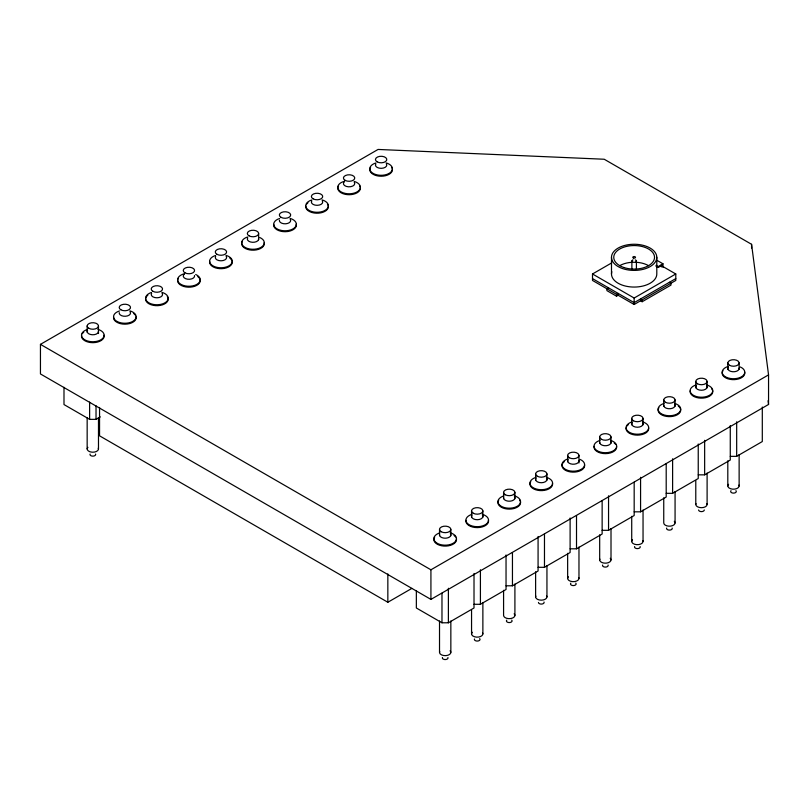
<?xml version="1.0" encoding="UTF-8"?>
<svg xmlns="http://www.w3.org/2000/svg" width="809" height="809" viewBox="0 0 809 809"><rect width="100%" height="100%" fill="white"/><g stroke="black" fill="none" stroke-linecap="round" stroke-linejoin="round"><path stroke-width="1.21" d="M40.45 344.361L378.076 149.443L604.222 159.242L751.571 244.308L768.55 374.88L768.55 404.47L430.924 599.398L40.45 373.95L40.45 344.361L430.924 569.799L768.55 374.88M63.992 387.299L63.992 404.561L89.617 419.355L96.028 419.355L100.296 416.888M669.377 282.301L670.985 283.231L670.985 285.081L642.154 301.727L640.546 300.796L634.145 304.497L618.127 295.245L618.127 293.404L616.529 294.324L592.501 280.45L592.501 273.978L611.725 262.885M608.52 287.852L606.912 288.773L606.912 290.623L616.529 296.175L618.127 295.245M662.976 267.506L662.976 263.805L658.172 266.586L656.028 265.352M592.501 273.978L634.145 298.025L675.788 273.978L675.788 280.45L642.154 299.876L640.546 298.946L640.546 300.796M675.788 278.609L634.145 302.647L592.501 278.609M99.547 407.463L99.547 435.818L387.845 602.26L411.902 588.376M416.352 590.732L416.352 607.994L441.977 622.788L448.388 622.788L474.013 607.994L474.013 573.47M474.013 604.293L480.415 604.293L506.04 589.498L506.04 554.974M506.04 585.797L512.451 585.797L538.076 571.002L538.076 536.488M538.076 567.311L544.477 567.311L570.112 552.517L570.112 517.993M570.112 548.815L576.514 548.815L602.139 534.021L602.139 500.731M602.139 530.32L608.55 530.32L634.175 515.525L634.175 482.235M634.175 511.824L640.576 511.824L666.201 497.029L666.201 463.739M666.201 493.328L672.613 493.328L698.238 478.534L698.238 444.01M698.238 474.843L704.649 474.843L730.274 460.038L730.274 425.524M730.274 456.347L736.675 456.347L762.3 441.552L762.3 407.028M656.564 260.114L662.976 263.805M675.788 273.978L661.368 265.655L658.172 267.506L656.028 266.272M768.065 400.738L768.55 404.47M751.571 244.308L751.571 248.009M739.133 362.968L739.133 369.238M739.133 454.567L739.133 485.936M736.675 421.823L736.675 456.347M727.807 362.968L727.807 369.238M727.807 460.837L727.807 485.936M707.106 381.464L707.106 387.733M707.106 473.063L707.106 504.432M704.649 440.318L704.649 474.843M695.78 381.464L695.78 387.733M695.78 480.586L695.78 504.432M675.07 399.959L675.07 406.229M675.07 491.548L675.07 522.917M672.613 458.814L672.613 493.328M663.744 399.959L663.744 406.229M663.744 497.828L663.744 522.917A5.663 3.266 0 0 0 670.873 526.083A5.663 3.266 0 0 0 674.312 521.289M661.368 264.735L661.368 266.95M656.797 257.333A22.652 13.075 0 0 1 622.819 268.659A22.652 13.075 0 0 1 622.819 246.007A22.652 13.075 0 0 1 656.797 257.333L656.797 273.978A22.652 13.075 0 0 1 632.163 287.013A22.652 13.075 0 0 1 611.837 271.713M643.044 418.445L643.044 424.725M643.044 510.044L643.044 541.413M642.154 299.876L642.154 301.727M640.576 477.3L640.576 511.824M636.41 261.034L636.41 269.276M634.145 298.025L634.145 304.497M631.88 261.034L631.88 269.276M631.718 418.445L631.718 424.725M631.718 516.324L631.718 541.413M616.529 294.324L616.529 296.175M611.493 257.333L611.493 273.978M611.007 436.941L611.007 443.221M611.007 528.54L611.007 559.909M608.55 495.796L608.55 530.32M599.681 436.941L599.681 443.221M599.681 534.81L599.681 559.909M578.971 455.437L578.971 462.96M578.971 547.036L578.971 578.405M576.514 515.525L576.514 548.815M567.645 455.437L567.645 461.706M567.645 553.305L567.645 578.405M546.945 473.932L546.945 480.202M546.945 565.531L546.945 596.9M544.477 534.021L544.477 567.311M535.619 473.932L535.619 480.202M535.619 571.801L535.619 596.9M514.908 492.428L514.908 498.698M514.908 584.027L514.908 615.396M512.451 552.507L512.451 585.797M503.582 492.428L503.582 498.698M503.582 590.297L503.582 615.396A5.663 3.266 0 0 0 510.712 618.551A5.663 3.266 0 0 0 514.15 613.758M482.872 510.914L482.872 517.194M482.872 602.513L482.872 633.882M480.415 569.769L480.415 604.293M471.556 510.914L471.556 517.194M471.556 610.047L471.556 633.882M450.846 529.41L450.846 535.689M450.846 621.009L450.846 652.378M448.388 588.264L448.388 622.788M441.977 593.199L441.977 622.788M439.52 529.41L439.52 535.689M439.52 621.009L439.52 652.378M430.924 569.799L430.924 599.398M387.845 573.905L387.845 602.26M258.647 233.508L258.647 239.788M98.486 325.976L98.486 333.51M98.486 417.575L98.486 448.944M96.028 405.794L96.028 419.355M89.617 402.093L89.617 419.355M87.16 325.976L87.16 332.256M87.16 417.575L87.16 448.944M635.277 259.901A2.265 1.305 0 0 1 636.107 261.691A2.265 1.305 0 0 1 633.012 262.167A2.265 1.305 0 0 1 632.183 260.377M632.537 260.114A2.265 1.305 0 0 1 633.012 259.901M619.724 265.655A20.387 11.771 0 0 1 632.011 262.278M636.268 262.278A20.387 11.771 0 0 1 648.555 265.655M740.245 366.952A11.326 6.543 0 0 1 741.479 376.822A11.326 6.543 0 0 1 724.379 376.094A11.326 6.543 0 0 1 728.11 366.437M739.082 368.024A5.663 3.266 0 0 1 732.812 371.746A5.663 3.266 0 0 1 728.211 367.286M744.684 372.18A11.326 6.543 0 0 1 732.145 379.613A11.326 6.543 0 0 1 722.953 370.704M706.53 384.851A11.326 6.543 0 0 1 710.322 394.752A11.326 6.543 0 0 1 692.757 394.883A11.326 6.543 0 0 1 696.074 384.932M706.641 385.701A5.663 3.266 0 0 1 701.514 390.262A5.663 3.266 0 0 1 696.185 385.782M711.849 389.028A11.326 6.543 0 0 1 703.072 398.089A11.326 6.543 0 0 1 690.198 390.848M674.504 403.347A11.326 6.543 0 0 1 678.286 413.247A11.326 6.543 0 0 1 660.731 413.379A11.326 6.543 0 0 1 664.047 403.428M674.615 404.197A5.663 3.266 0 0 1 670.226 408.717A5.663 3.266 0 0 1 663.784 405.107M678.296 406.057A11.326 6.543 0 0 1 671.035 416.574A11.326 6.543 0 0 1 658.89 407.685M642.467 421.833A11.326 6.543 0 0 1 646.249 431.733A11.326 6.543 0 0 1 628.694 431.875A11.326 6.543 0 0 1 632.011 421.914M642.579 422.682A5.663 3.266 0 0 1 637.452 427.243A5.663 3.266 0 0 1 632.112 422.773M648.585 427.658A11.326 6.543 0 0 1 637.532 435.141A11.326 6.543 0 0 1 626.126 427.84M626.854 426.181A11.326 6.543 0 0 1 628.3 424.695M610.431 440.329A11.326 6.543 0 0 1 614.223 450.229A11.326 6.543 0 0 1 596.658 450.37A11.326 6.543 0 0 1 599.985 440.409M610.542 441.178A5.663 3.266 0 0 1 606.163 445.708A5.663 3.266 0 0 1 599.722 442.088M616.549 446.153A11.326 6.543 0 0 1 605.496 453.637A11.326 6.543 0 0 1 594.099 446.335M614.233 443.049A11.326 6.543 0 0 1 615.75 444.515M580.083 459.421A11.326 6.543 0 0 1 581.307 469.291A11.326 6.543 0 0 1 564.217 468.563A11.326 6.543 0 0 1 567.948 458.905M578.91 460.493A5.663 3.266 0 0 1 572.651 464.214A5.663 3.266 0 0 1 568.049 459.755M584.523 464.649A11.326 6.543 0 0 1 570.527 471.93A11.326 6.543 0 0 1 564.237 461.676M546.368 477.32A11.326 6.543 0 0 1 550.16 487.22A11.326 6.543 0 0 1 532.595 487.352A11.326 6.543 0 0 1 535.912 477.401M546.479 478.17A5.663 3.266 0 0 1 541.352 482.73A5.663 3.266 0 0 1 536.023 478.25M552.486 483.145A11.326 6.543 0 0 1 539.957 490.578A11.326 6.543 0 0 1 530.755 481.668M514.332 495.816A11.326 6.543 0 0 1 518.124 505.716A11.326 6.543 0 0 1 500.559 505.847A11.326 6.543 0 0 1 503.886 495.897M514.443 496.665A5.663 3.266 0 0 1 510.064 501.186A5.663 3.266 0 0 1 503.623 497.575M519.651 499.992A11.326 6.543 0 0 1 509.397 509.114A11.326 6.543 0 0 1 498.728 500.154M482.306 514.302A11.326 6.543 0 0 1 486.088 524.212A11.326 6.543 0 0 1 468.532 524.343A11.326 6.543 0 0 1 471.849 514.393M482.417 515.151A5.663 3.266 0 0 1 477.29 519.722A5.663 3.266 0 0 1 471.95 515.242M488.424 520.126A11.326 6.543 0 0 1 477.371 527.61A11.326 6.543 0 0 1 465.964 520.308M450.269 532.797A11.326 6.543 0 0 1 454.061 542.697A11.326 6.543 0 0 1 436.496 542.839A11.326 6.543 0 0 1 439.823 532.878M450.38 533.647A5.663 3.266 0 0 1 445.992 538.177A5.663 3.266 0 0 1 439.56 534.557M456.387 538.622A11.326 6.543 0 0 1 443.858 546.055A11.326 6.543 0 0 1 434.655 537.146M454.071 535.518A11.326 6.543 0 0 1 455.588 536.984M97.909 329.364A11.326 6.543 0 0 1 101.701 339.264A11.326 6.543 0 0 1 84.136 339.406A11.326 6.543 0 0 1 87.463 329.445M98.425 331.043A5.663 3.266 0 0 1 92.165 334.754A5.663 3.266 0 0 1 87.564 330.305M104.027 335.189A11.326 6.543 0 0 1 92.974 342.672A11.326 6.543 0 0 1 81.578 335.371M82.306 333.712A11.326 6.543 0 0 1 83.742 332.226M129.946 310.878A11.326 6.543 0 0 1 133.738 320.779A11.326 6.543 0 0 1 116.172 320.91A11.326 6.543 0 0 1 119.489 310.959M130.057 311.728A5.663 3.266 0 0 1 125.668 316.248A5.663 3.266 0 0 1 119.236 312.638M136.064 316.693A11.326 6.543 0 0 1 125.011 324.176A11.326 6.543 0 0 1 113.604 316.875M133.748 313.589A11.326 6.543 0 0 1 135.255 315.055M161.982 292.383A11.326 6.543 0 0 1 165.764 302.283A11.326 6.543 0 0 1 148.209 302.414A11.326 6.543 0 0 1 151.526 292.464M162.093 293.232A5.663 3.266 0 0 1 156.966 297.793A5.663 3.266 0 0 1 151.627 293.313M167.291 296.559A11.326 6.543 0 0 1 155.561 305.64A11.326 6.543 0 0 1 147.814 295.234M195.697 274.484A11.326 6.543 0 0 1 196.688 284.485A11.326 6.543 0 0 1 179.456 283.312A11.326 6.543 0 0 1 184.442 273.725M194.524 275.556A5.663 3.266 0 0 1 187.526 279.196A5.663 3.266 0 0 1 184.381 274.069M197.811 276.597A11.326 6.543 0 0 1 190.55 287.124A11.326 6.543 0 0 1 178.405 278.235M226.045 255.391A11.326 6.543 0 0 1 229.827 265.291A11.326 6.543 0 0 1 212.271 265.433A11.326 6.543 0 0 1 215.588 255.472M226.156 256.241A5.663 3.266 0 0 1 221.029 260.801A5.663 3.266 0 0 1 215.69 256.322M229.847 258.111A11.326 6.543 0 0 1 224.032 268.446A11.326 6.543 0 0 1 209.703 261.388M259.76 237.502A11.326 6.543 0 0 1 260.983 247.372A11.326 6.543 0 0 1 243.893 246.634A11.326 6.543 0 0 1 247.625 236.976M258.587 238.574A5.663 3.266 0 0 1 252.327 242.285A5.663 3.266 0 0 1 247.726 237.826M264.189 242.72A11.326 6.543 0 0 1 251.66 250.153A11.326 6.543 0 0 1 242.467 241.244M290.107 218.4A11.326 6.543 0 0 1 293.9 228.31A11.326 6.543 0 0 1 276.334 228.441A11.326 6.543 0 0 1 279.651 218.491M290.219 219.259A5.663 3.266 0 0 1 285.83 223.78A5.663 3.266 0 0 1 279.398 220.159M296.225 224.224A11.326 6.543 0 0 1 285.173 231.708A11.326 6.543 0 0 1 273.776 224.406M322.144 199.914A11.326 6.543 0 0 1 325.926 209.814A11.326 6.543 0 0 1 308.371 209.946A11.326 6.543 0 0 1 311.687 199.995M322.255 200.763A5.663 3.266 0 0 1 317.128 205.324A5.663 3.266 0 0 1 311.789 200.844M327.453 204.09A11.326 6.543 0 0 1 318.685 213.151A11.326 6.543 0 0 1 305.802 205.911M306.53 204.252A11.326 6.543 0 0 1 307.976 202.766M354.17 181.418A11.326 6.543 0 0 1 357.75 191.46A11.326 6.543 0 0 1 339.992 191.157A11.326 6.543 0 0 1 344.604 181.256M354.281 182.268A5.663 3.266 0 0 1 348.416 186.808A5.663 3.266 0 0 1 344.543 181.6M359.489 185.595A11.326 6.543 0 0 1 349.235 194.716A11.326 6.543 0 0 1 338.567 185.767M386.206 162.922A11.326 6.543 0 0 1 389.999 172.823A11.326 6.543 0 0 1 372.433 172.964A11.326 6.543 0 0 1 375.75 163.003M386.318 163.772A5.663 3.266 0 0 1 381.191 168.333A5.663 3.266 0 0 1 375.851 163.853M391.516 167.109A11.326 6.543 0 0 1 381.272 176.231A11.326 6.543 0 0 1 370.593 167.271M95.553 454.071A2.831 1.638 0 0 1 92.823 456.134A2.831 1.638 0 0 1 90.092 454.071M98.293 448.105A5.663 3.266 0 0 1 92.084 452.191A5.663 3.266 0 0 1 87.918 447.316M672.148 528.044A2.831 1.638 0 0 1 669.407 530.107A2.831 1.638 0 0 1 666.677 528.044M575.765 583.137A2.831 1.638 0 0 1 573.308 585.585A2.831 1.638 0 0 1 570.861 583.137M578.779 577.555A5.663 3.266 0 0 1 572.57 581.641A5.663 3.266 0 0 1 568.403 576.766M544.012 602.027A2.831 1.638 0 0 1 541.646 604.07A2.831 1.638 0 0 1 538.45 602.442M546.753 596.051A5.663 3.266 0 0 1 541.282 600.167A5.663 3.266 0 0 1 535.811 596.051M735.927 490.669A2.831 1.638 0 0 1 733.47 493.116A2.831 1.638 0 0 1 731.023 490.669M738.941 485.087A5.663 3.266 0 0 1 732.732 489.172A5.663 3.266 0 0 1 728.575 484.298M511.703 620.119A2.831 1.638 0 0 1 509.245 622.576A2.831 1.638 0 0 1 506.798 620.119M479.666 638.614A2.831 1.638 0 0 1 477.583 641.052A2.831 1.638 0 0 1 474.478 639.009M482.68 633.043A5.663 3.266 0 0 1 476.471 637.128A5.663 3.266 0 0 1 472.314 632.254M640.111 546.54A2.831 1.638 0 0 1 637.381 548.603A2.831 1.638 0 0 1 634.64 546.54M642.842 540.574A5.663 3.266 0 0 1 636.643 544.659A5.663 3.266 0 0 1 632.476 539.785M447.913 657.505A2.831 1.638 0 0 1 445.183 659.557A2.831 1.638 0 0 1 442.442 657.505M450.087 650.749A5.663 3.266 0 0 1 445.921 655.624A5.663 3.266 0 0 1 439.712 651.528M704.275 509.973A2.831 1.638 0 0 1 701.443 511.612A2.831 1.638 0 0 1 698.612 509.973M706.914 503.582A5.663 3.266 0 0 1 701.443 507.698A5.663 3.266 0 0 1 695.973 503.582M608.075 565.036A2.831 1.638 0 0 1 605.344 567.089A2.831 1.638 0 0 1 602.614 565.036M610.249 558.271A5.663 3.266 0 0 1 606.083 563.155A5.663 3.266 0 0 1 599.874 559.059M623.951 267.526A20.387 11.771 0 0 0 654.532 257.333A20.387 11.771 0 0 0 623.951 247.139A20.387 11.771 0 0 0 623.951 267.526M633.467 258.02A1.355 0.789 0 0 0 635.5 257.333A1.355 0.789 0 0 0 633.467 256.655A1.355 0.789 0 0 0 633.467 258.02M313.043 198.832A5.663 3.266 0 0 0 322.518 197.366A5.663 3.266 0 0 0 315.581 193.361A5.663 3.266 0 0 0 313.043 198.832M216.954 254.319A5.663 3.266 0 0 0 226.419 252.853A5.663 3.266 0 0 0 219.492 248.848A5.663 3.266 0 0 0 216.954 254.319M184.917 272.815A5.663 3.266 0 0 0 194.393 271.349A5.663 3.266 0 0 0 187.455 267.344A5.663 3.266 0 0 0 184.917 272.815M377.115 161.851A5.663 3.266 0 0 0 386.591 160.384A5.663 3.266 0 0 0 379.654 156.38A5.663 3.266 0 0 0 377.115 161.851M152.881 291.301A5.663 3.266 0 0 0 162.356 289.834A5.663 3.266 0 0 0 155.419 285.83A5.663 3.266 0 0 0 152.881 291.301M120.854 309.796A5.663 3.266 0 0 0 130.33 308.33A5.663 3.266 0 0 0 123.393 304.326A5.663 3.266 0 0 0 120.854 309.796M281.016 217.328A5.663 3.266 0 0 0 290.492 215.861A5.663 3.266 0 0 0 283.554 211.857A5.663 3.266 0 0 0 281.016 217.328M88.818 328.292A5.663 3.266 0 0 0 98.293 326.826A5.663 3.266 0 0 0 91.356 322.821A5.663 3.266 0 0 0 88.818 328.292M345.079 180.336A5.663 3.266 0 0 0 354.554 178.88A5.663 3.266 0 0 0 347.617 174.875A5.663 3.266 0 0 0 345.079 180.336M248.98 235.823A5.663 3.266 0 0 0 258.455 234.357A5.663 3.266 0 0 0 251.518 230.353A5.663 3.266 0 0 0 248.98 235.823M665.403 402.265A5.663 3.266 0 0 0 674.878 400.799A5.663 3.266 0 0 0 667.941 396.794A5.663 3.266 0 0 0 665.403 402.265M569.303 457.752A5.663 3.266 0 0 0 578.779 456.286A5.663 3.266 0 0 0 571.842 452.282A5.663 3.266 0 0 0 569.303 457.752M537.277 476.238A5.663 3.266 0 0 0 546.753 474.772A5.663 3.266 0 0 0 539.815 470.777A5.663 3.266 0 0 0 537.277 476.238M729.475 365.284A5.663 3.266 0 0 0 738.941 363.817A5.663 3.266 0 0 0 732.014 359.813A5.663 3.266 0 0 0 729.475 365.284M505.241 494.734A5.663 3.266 0 0 0 514.716 493.268A5.663 3.266 0 0 0 507.779 489.263A5.663 3.266 0 0 0 505.241 494.734M473.214 513.23A5.663 3.266 0 0 0 482.68 511.763A5.663 3.266 0 0 0 475.753 507.759A5.663 3.266 0 0 0 473.214 513.23M633.376 420.761A5.663 3.266 0 0 0 642.842 419.295A5.663 3.266 0 0 0 635.914 415.29A5.663 3.266 0 0 0 633.376 420.761M441.178 531.725A5.663 3.266 0 0 0 450.653 530.259A5.663 3.266 0 0 0 443.716 526.255A5.663 3.266 0 0 0 441.178 531.725M697.439 383.769A5.663 3.266 0 0 0 706.914 382.303A5.663 3.266 0 0 0 699.977 378.299A5.663 3.266 0 0 0 697.439 383.769M601.34 439.257A5.663 3.266 0 0 0 610.815 437.79A5.663 3.266 0 0 0 603.878 433.786A5.663 3.266 0 0 0 601.34 439.257"/></g></svg>
